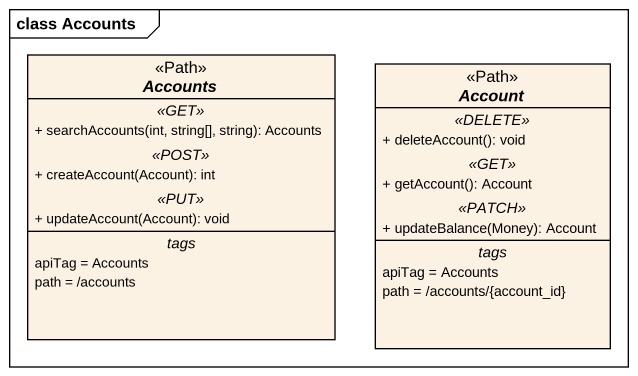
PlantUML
@startuml
mainframe class Accounts
hide circle
hide empty members
skinparam classAttributeIconSize 0
interface Accounts <<Path>> {
  .. <<GET>> ..
  + searchAccounts(int, string[], string): Accounts
  .. <<POST>> ..
  + createAccount(Account): int
  .. <<PUT>> ..
  + updateAccount(Account): void
  -- tags --
  apiTag = Accounts
  path = /accounts
}
interface Account <<Path>> {
  .. <<DELETE>> ..
  + deleteAccount(): void
  .. <<GET>> ..
  + getAccount(): Account
  .. <<PATCH>> ..
  + updateBalance(Money): Account
  -- tags --
  apiTag = Accounts
  path = /accounts/{account_id}
}
@enduml
